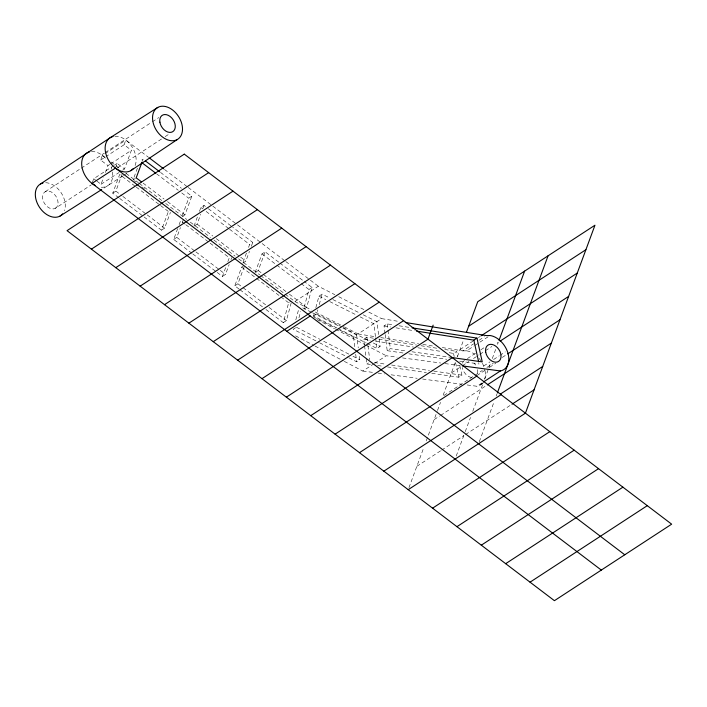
<?xml version="1.0" encoding="UTF-8"?>
<svg xmlns="http://www.w3.org/2000/svg" width="707" height="707" viewBox="0 0 707 707"><rect width="100%" height="100%" fill="white"/><g stroke="black" fill="none" stroke-linecap="round" stroke-linejoin="round"><path stroke-width="0.53" stroke-dasharray="3.54 2.65" d="M265.956 309.48L283.268 322.631L288.65 302.79L290.992 301.262M283.268 322.631L286.397 320.589L291.496 301.792M295.809 319.882L298.637 309.436M298.937 317.841L300.634 311.575M312.096 287.484L308.968 289.525L303.595 309.366L306.714 307.324L312.096 287.484L304.266 281.545M336.983 328.013L313.581 316.011L314.712 311.84M315.843 307.66L318.963 296.171L322.083 294.13L328.941 297.585M313.581 316.011L316.701 313.979L317.841 309.799M319.255 304.576L322.083 294.13M92.352 182.468L93.731 178.73L113.571 165.783M109.762 164.422L107.959 165.597L100.641 160.047L102.374 155.381L104.176 154.206M96.983 181.195L101.048 184.28L103.593 177.395M105.414 172.481L107.959 165.597M115.453 168.098L117.176 163.432L124.494 168.982L131.405 150.299L124.087 144.749L106.059 156.521M124.087 144.749L125.819 140.074L148.673 157.431M118.838 197.783L112.74 193.161L119.651 174.479L135.32 186.374M112.74 193.161L115.868 191.12L122.779 172.437M137.423 168.098L133.066 179.896L135.408 178.367M142.372 161.143L143.097 159.181L139.968 161.223M144.078 216.952L161.479 230.164L168.39 211.481L170.732 209.952M161.479 230.164L164.607 228.122L170.422 212.392M191.836 196.184L188.707 198.225L181.796 216.899L184.925 214.866L191.836 196.184L184.872 190.899M191.942 253.292L173.666 239.417L177.669 228.6M179.118 224.667L180.577 220.734L184.925 224.039M173.666 239.417L176.794 237.375L180.426 227.539M182.247 222.625L183.696 218.693M193.983 226.152L197.624 216.324M199.436 211.402L200.894 207.469L204.023 205.428L207.505 208.079M194.761 225.639L197.112 224.11L200.744 214.283M202.927 208.379L204.023 205.428M217.182 272.451L222.405 276.419L226.037 266.583M227.857 261.67L229.315 257.737L209.299 242.536M222.405 276.419L225.524 274.378L229.165 264.542M230.986 259.628L231.71 257.666M243.084 262.173L246.725 252.337M248.537 247.423L249.633 244.472L252.761 242.43L232.744 227.239M239.107 289.101L234.777 285.814L241.688 267.131L243.252 266.115M242.722 263.154L245.85 261.113L249.483 251.285M251.303 246.363L252.761 242.43M234.777 285.814L237.905 283.772L244.816 265.098M255.103 272.557L262.014 253.875L265.134 251.833L279.053 262.394M255.881 272.045L258.223 270.516L265.134 251.833M408.964 487.644L423.979 447.036M426.233 440.938L437.129 411.501M437.5 410.484L440.505 402.363M455.158 362.771L442.759 396.274L474.026 375.868M457.411 356.673L463.421 340.429M456.227 456.024L464.861 432.675M465.241 431.659L470.5 417.439M472.753 411.35L482.89 383.936M484.772 378.864L488.528 368.709M488.899 367.693L490.782 362.62M492.284 358.555L495.66 349.417M497.542 344.344L498.294 342.312L495.527 344.115M479.302 441.734L494.317 401.125M496.199 396.053L496.95 394.02M45.266 191.685L80.342 168.796M81.261 168.186L104.336 153.127M105.263 152.526L151.413 122.399M152.341 121.798L158.801 117.583M105.078 153.613L125.819 140.074M100.641 160.047L105.157 157.104M110.663 163.838L131.405 150.299M114.472 165.191L117.176 163.432M55.332 208.309A9.721 6.743 56.9 0 0 52.892 192.993A9.721 6.743 56.9 0 0 42.676 198.694A9.721 6.743 56.9 0 0 55.332 208.309L91.336 184.81M117.176 167.939L161.488 139.023M165.182 136.61L169.795 133.596M101.048 184.28L119.076 172.508M122.691 170.157L124.494 168.982M122.594 176.008L102.63 188.955M123.495 175.416L127.101 173.065M260.6 275.509L294.89 301.536L318.327 286.238L334.862 294.704M295.606 327.748L293.255 329.276L318.618 342.276M339.784 330.125L353.5 337.018L356.628 334.977L358.272 347.897M344.468 326.952L358.087 333.925L381.533 318.618L399.879 321.597M364.423 344.592L363.734 339.21L366.862 337.168L373.349 338.193M385.015 333.483L384.051 325.945L387.18 323.903L393.666 324.937M348.851 357.777L356.646 361.772L359.775 359.73L359.227 355.427M367.216 343.514L376.972 348.507L380.092 346.474L379.138 338.936M366.199 358.582L366.88 363.964L368.444 362.938M385.147 334.561L387.206 350.699L390.326 348.657L406.552 350.999M344.3 361.374L362.806 371.051L373.632 363.99M374.533 363.407L386.252 355.754L397.122 357.203M449.192 352.722L453.514 353.412L456.642 351.37L457.791 356.54M460.036 349.567L472.912 341.163M478.427 337.566L480.265 336.364M442.273 347.561L462.785 350.884L473.61 343.823M479.019 340.288L484.428 336.762M462.785 350.884L466.602 350.822L473.814 346.112M474.715 345.529L488.245 336.7M467.362 358.599L475.475 353.297M480.884 349.771L485.391 346.828M451.402 372.916L461.512 366.314M462.431 365.722L468.865 361.516M473.469 358.52L478.984 354.914M479.903 354.313L484.498 351.317M485.417 350.716L491.851 346.518M431.765 373.314L458.799 377.211L461.927 375.17L459.63 364.821M483.668 366.014L489.978 361.887M493.583 359.536L498.992 356.001M499.893 355.418L505.302 351.883M474.945 375.267L482.298 370.468M486.893 367.463L493.256 363.31M502.279 357.424L506.786 354.481M476.863 375.611L484.975 370.309M489.483 367.366L495.801 363.248M467.15 384.962L476.925 386.261L482.342 382.734M480.256 384.997L482.969 383.229M434.125 419.622L439.639 416.016M440.558 415.424L486.425 385.483M416.847 466.32L440.753 450.721M441.672 450.12L463.739 435.715M465.542 434.54L511.09 404.811M402.557 357.928L440.594 362.991M444.942 363.575L460.16 365.599M362.806 371.051L373.676 372.501M378.024 373.084L384.546 373.95M391.068 374.816L417.148 378.298M422.583 379.023L461.715 384.237M411.96 351.777L449.802 357.229M387.206 350.699L403.423 353.04M408.832 353.818L446.674 359.271M459.656 361.144L479.116 363.946M374.339 362.55L385.147 364.105M391.634 365.042L429.485 370.495M433.806 371.113L461.927 375.17M366.88 363.964L371.21 364.582M377.697 365.519L383.106 366.297M387.427 366.924L426.356 372.536M399.075 325.786L409.892 327.5M384.051 325.945L390.547 326.97M395.955 327.827L414.337 330.735M378.758 339.051L416.617 345.043M420.948 345.723L437.173 348.286M444.747 349.488L456.642 351.37M363.734 339.21L370.221 340.235M375.629 341.092L413.489 347.075M417.819 347.764L440.532 351.352M358.087 333.925L375.355 336.718M380.755 337.593L418.526 343.717M422.848 344.415L433.638 346.165M332.864 299.556L359.315 312.848M363.23 314.818L376.946 321.72L378.59 334.632M318.963 296.171L325.821 299.618M329.736 301.589L356.187 314.889M360.102 316.86L373.817 323.762L375.461 336.673M302.746 307.89L311.566 312.317M312.538 312.812L338.989 326.113M342.913 328.083L356.628 334.977M313.334 316.824L335.869 328.154M338.75 296.701L364.998 310.152M368.886 312.14L381.533 318.618M294.89 301.536L311.416 310.011M315.304 311.999L343.496 326.448M316.701 313.979L342.064 326.97M343.036 327.474L369.372 340.968M373.269 342.975L380.092 346.474M337.964 328.516L366.244 343.01M296.383 327.235L319.794 339.236M323.691 341.234L349.046 354.234M352.952 356.231L359.775 359.73M319.591 342.78L347.871 357.274M317.081 319.564L334.614 328.737M335.595 329.25L364.821 344.539M365.793 345.051L386.252 355.754M295.579 335.887L314.094 345.573M315.066 346.085L343.319 360.862M164.492 169.441L187.355 186.798M188.23 187.461L211.967 205.481M212.842 206.152L284.93 260.874M285.805 261.546L309.542 279.565M310.417 280.228L318.327 286.238M160.507 172.393L181.39 188.256M208.371 208.733L231.869 226.576M279.919 263.057L303.4 280.882M156.512 173.772L178.27 190.289M181.743 192.931L188.707 198.225M200.894 207.469L202.635 208.795M206.117 211.437L228.741 228.617M229.616 229.28L249.633 244.472M262.014 253.875L275.924 264.436M276.791 265.098L300.272 282.924M301.147 283.587L308.968 289.525M143.15 183.148L164.042 199.003M167.515 201.645L184.925 214.866M197.112 224.11L212.772 236.005M216.254 238.648L239.753 256.491M240.627 257.154L245.85 261.113M258.223 270.516L262.553 273.803M263.419 274.457L285.937 291.549M289.402 294.183L306.714 307.324M102.374 155.381L105.007 157.378M111.167 162.053L120.835 169.397M126.111 173.401L138.413 182.742M139.297 183.413L162.15 200.761M165.668 203.43L186.763 219.453M190.28 222.122L210.5 237.472M214.009 240.141L235.113 256.155M238.63 258.824L259.725 274.846M133.932 180.559L135.673 181.885M141.921 186.975L144.537 188.963M136.186 187.037L159.685 204.88M160.56 205.534L168.39 211.481M185.8 224.702L208.424 241.882M241.688 267.131L255.607 277.701M256.473 278.364L279.954 296.189M280.829 296.843L288.65 302.79M115.868 191.12L121.958 195.751M122.832 196.405L146.331 214.248M147.197 214.91L164.607 228.122M176.794 237.375L195.07 251.25M195.936 251.913L219.435 269.756M220.31 270.41L225.524 274.378M237.905 283.772L242.236 287.06M243.102 287.722L265.62 304.814M269.075 307.439L286.397 320.589M93.731 178.73L96.17 180.585M119.704 198.446L143.203 216.289M192.808 253.954L216.307 271.788M239.973 289.764L262.491 306.856M453.514 353.412L454.203 356.514M455.582 362.718L458.799 377.211M387.18 323.903L387.869 329.285M388.002 330.363L390.326 348.657M375.603 337.752L376.972 348.507M366.862 337.168L367.41 341.472M367.958 345.776L369.734 359.766M364.556 345.67L366.058 357.503M353.5 337.018L354.87 347.782M355.692 354.242L356.646 361.772M471.481 377.45A9.721 6.743 56.9 0 1 462.272 367.525M462.475 363.23A9.721 6.743 56.9 0 1 464.658 360.358M474.07 363.045A9.721 6.743 56.9 0 1 475.608 365.051M477.437 369.628A9.721 6.743 56.9 0 1 477.234 373.923M114.888 136.239A19.443 13.495 56.9 0 1 132.439 147.507A19.443 13.495 56.9 0 1 133.959 167.709M482.307 383.3A19.443 13.495 56.9 0 1 476.925 386.261M466.602 350.822A19.443 13.495 56.9 0 1 474.618 354.251M478.948 358.255A19.443 13.495 56.9 0 1 481.361 361.516M482.386 363.274A19.443 13.495 56.9 0 1 484.834 369.752M485.02 370.68A19.443 13.495 56.9 0 1 484.622 379.27M112.44 171.995A19.443 13.495 56.9 0 1 100.014 187.072M91.442 151.537A19.443 13.495 56.9 0 1 105.979 158.73M111.193 167.329A19.443 13.495 56.9 0 1 111.812 169.194M45.672 182.715A18.797 13.044 56.9 0 1 61.041 192.596A18.797 13.044 56.9 0 1 64.434 210.73"/><path stroke-width="1.06" d="M142.01 162.133L136.186 177.864L141.409 181.823M433.144 325.149L427.965 339.157L310.735 415.672M466.417 332.308L477.738 301.721L594.967 225.206L525.434 413.162L408.213 489.677M499.045 340.288L524.629 271.117M497.321 393.004L548.075 255.81M40.564 183.935L110.566 137.467L157.794 107.42M130.707 170.705L177.263 139.544A18.797 13.044 56.9 0 0 172.535 109.939A18.797 13.044 56.9 0 0 152.783 120.959A18.797 13.044 56.9 0 0 177.263 139.544M91.415 249.156L208.645 172.649M115.789 267.661L233.01 191.146M140.154 286.158L257.383 209.652M164.519 304.664L281.748 228.149M188.893 323.161L306.122 246.655M213.258 341.667L330.487 265.152M237.632 360.163L354.861 283.657M286.812 331.3L310.258 316.002M261.997 378.669L379.226 302.154M286.37 397.166L403.591 320.66M468.67 326.219L585.9 249.704M416.503 331.079L473.831 340.147L476.96 338.105L482.245 361.904L450.88 357.389M481.184 335.763L577.266 273.052M335.1 434.169L452.33 357.654M500.096 341.136L568.622 296.41M507.688 353.898L559.988 319.758M359.474 452.674L476.704 376.159M483.243 382.142L500.37 370.963A19.443 13.495 56.9 0 0 507.918 353.04A19.443 13.495 56.9 0 0 490.048 335.525L486.23 335.578L405.279 322.472M487.326 384.9L551.354 343.107M500.423 394.064L542.711 366.456M383.839 471.171L501.069 394.656M512.009 404.21L534.077 389.813M432.578 508.174L549.807 431.659M456.952 526.68L574.172 450.165M481.317 545.177L598.546 468.661M505.682 563.682L622.911 487.167M530.056 582.179L647.285 505.664M60.033 216.059L101.702 189.547M462.334 365.89L500.37 370.963M412.057 327.845L476.96 338.105M149.557 158.094L163.617 168.779M145.713 161.161L159.632 171.73M141.709 162.539L155.637 173.109M624.758 554.774L115.453 168.098L92.007 183.405L601.312 570.081M473.831 340.147L478.657 361.878M95.162 185.402A19.443 13.495 56.9 0 1 81.959 166.896A19.443 13.495 56.9 0 1 89.621 151.802M133.42 168.434A19.443 13.495 56.9 0 1 109.17 161.214A19.443 13.495 56.9 0 1 113.067 136.504M62.658 213.868A18.797 13.044 56.9 0 1 39.221 206.877A18.797 13.044 56.9 0 1 42.977 182.998M184.28 154.144L67.05 230.659L554.421 600.685L671.65 524.17L184.28 154.144M485.718 352.219A9.721 6.743 56.9 0 0 498.506 361.48A9.721 6.743 56.9 0 0 495.687 346.112A9.721 6.743 56.9 0 0 485.718 352.219M159.897 122.178A9.721 6.743 56.9 0 0 172.561 131.794A9.721 6.743 56.9 0 0 170.122 116.478A9.721 6.743 56.9 0 0 159.897 122.178"/></g></svg>
